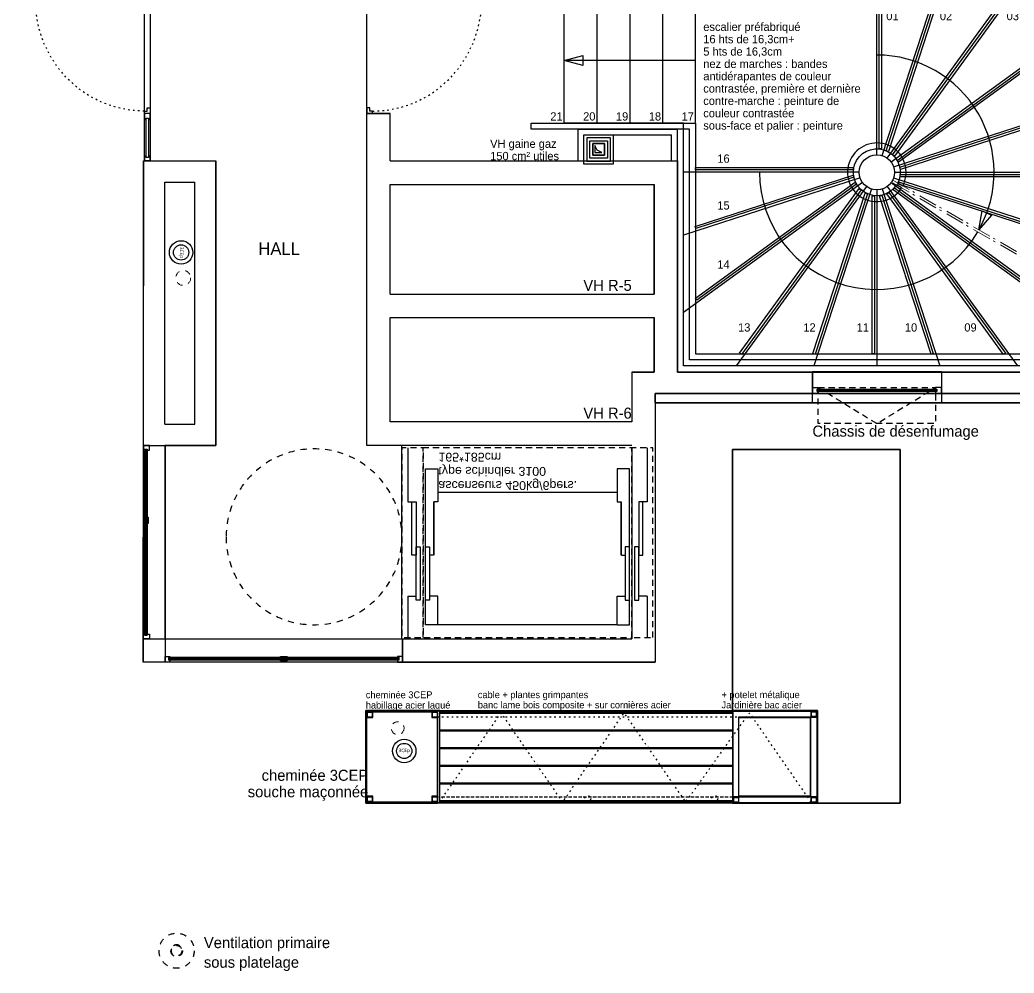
# Model space of a CAD drawing. Header units: centimetres. Extents: x 2501 to 22157, y -5565 to 9509.
# Drawn here: x 8894 to 9742, y 3266 to 4079 of the extents above; entities that cross this region are included whole.
import ezdxf

# ---------------------------------------------------------------- set-up
doc = ezdxf.new("R2010")
doc.units = ezdxf.units.CM
for name, pattern in [('Style de ligne -15', [0.41656, 0.20828, -0.20828]), ('Style de ligne -18', [2.0832800000000002, 1.25, -0.41656, 0.1388600000000001, -0.2778600000000001]), ('Style de ligne -27', [0.16404198823221328, 0.05468066274407109, -0.1093613254881422]), ('Style de ligne -30', [0.3472222222222222, 0.20828, -0.1389422222222222]), ('Style de ligne -32', [1.0416400000000001, 0.625, -0.20828, 0.06943000000000005, -0.13893])]:
    doc.linetypes.add(name, pattern=pattern)
for name, color, linetype in [('B Général', 252, 'Continuous'), ('C ANNOTATIONS-prestations', 252, 'Continuous'), ('C ANNOTATIONS-texte', 252, 'Continuous'), ('prlm-CHAUFF', 30, 'Continuous')]:
    doc.layers.add(name, color=color, linetype=linetype)
doc.layers.add('w_.prlm-EAU-CHU', color=252, linetype='Continuous', lineweight=18)
doc.styles.add('Arial', font='arial.ttf')
doc.styles.add('Eurostile', font='')
doc.styles.add('prlm-chauff', font='trebucbi.ttf', dxfattribs={"height": 18})
doc.styles.get('Eurostile').set_extended_font_data('Eurostile')

# ---------------------------------------------------------------- blocks, each defined once
blk = doc.blocks.new('xi.3cep130-200')
at = {"layer": 'prlm-CHAUFF', "color": 0}
for radius in [10, 6.5]:
    blk.add_circle((0, 0), radius, dxfattribs=at)
at = {"layer": 'prlm-CHAUFF', "color": 0, "insert": (-1.454836251468805e-12, 1.454836251468805e-12), "char_height": 3, "width": 9.781515151515151, "attachment_point": 5, "style": 'prlm-chauff'}
blk.add_mtext('3CEp', dxfattribs=at)
blk = doc.blocks.new('Groupe-1')
at = {"layer": 'w_.prlm-EAU-CHU', "linetype": 'Style de ligne -15', "ltscale": 25.4}
for centre, radius in [((119341.0133028614, -122108.4251999422), 6.359999999999042), ((119523.9018511209, -122492.5165549219), 5.450000000010491)]:
    blk.add_circle(centre, radius, dxfattribs=at)
at = {"layer": 'B Général', "rotation": 270}
blk.add_blockref('xi.3cep130-200', (119339.2261937142, -122086.7141044684), dxfattribs=at)
at = {"layer": 'B Général'}
blk.add_blockref('xi.3cep130-200', (119529.5260589453, -122511.9752818516), dxfattribs=at)
blk = doc.blocks.new('Groupe-40-1')
at = {"layer": 'B Général', "linetype": 'Continuous', "flags": 128}
for points in [[(119496.7312612419, -122477.501119397), (119496.7312612419, -122556.601119397), (119558.0038386855, -122556.601119397), (119558.0038386855, -122555.601119397), (119497.7312612419, -122555.601119397), (119497.7312612419, -122478.501119397), (119558.0038386855, -122478.501119397), (119558.0038386855, -122477.501119397)], [(119558.0038386855, -122477.501119397), (119559.5038386855, -122477.501119397), (119559.5038386855, -122556.601119397), (119558.0038386855, -122556.601119397)], [(119559.5038386855, -122477.501119397), (119809.5038386855, -122477.501119397), (119809.5038386855, -122479.001119397), (119559.5038386855, -122479.001119397)], [(119809.5038386855, -122477.501119397), (119809.5038386855, -122556.601119397), (119881.8518821523, -122556.601119397), (119881.8518821523, -122477.501119397)], [(119497.7312612419, -122478.501119397), (119497.7312612419, -122483.501119397), (119502.7312612419, -122483.501119397), (119502.7312612419, -122478.501119397)], [(119502.2312612419, -122483.001119397), (119498.2312612419, -122483.001119397), (119498.2312612419, -122479.001119397), (119502.2312612419, -122479.001119397)], [(119553.0038386855, -122478.501119397), (119553.0038386855, -122483.501119397), (119558.0038386855, -122483.501119397), (119558.0038386855, -122478.501119397)], [(119557.5038386855, -122483.001119397), (119553.5038386855, -122483.001119397), (119553.5038386855, -122479.001119397), (119557.5038386855, -122479.001119397)], [(119559.5038386855, -122479.601119397), (119809.5038386855, -122479.601119397), (119809.5038386855, -122494.101119397), (119559.5038386855, -122494.101119397)], [(119881.3518821523, -122556.101119397), (119810.0038386855, -122556.101119397), (119810.0038386855, -122478.001119397), (119881.3518821523, -122478.001119397)], [(119814.5038386855, -122483.001119397), (119814.5038386855, -122551.101119397), (119876.3518821523, -122551.101119397), (119876.3518821523, -122483.001119397)], [(119815.0038386855, -122550.601119397), (119815.0038386855, -122483.501119397), (119875.8518821523, -122483.501119397), (119875.8518821523, -122550.601119397)], [(119875.8518821523, -122550.601119397), (119815.0038386855, -122550.601119397), (119815.0038386855, -122483.501119397), (119875.8518821523, -122483.501119397)], [(119876.3518821523, -122478.001119397), (119876.3518821523, -122483.001119397), (119881.3518821523, -122483.001119397), (119881.3518821523, -122478.001119397)], [(119880.8518821523, -122482.501119397), (119876.8518821523, -122482.501119397), (119876.8518821523, -122478.501119397), (119880.8518821523, -122478.501119397)], [(119559.5038386855, -122494.701119397), (119809.5038386855, -122494.701119397), (119809.5038386855, -122509.201119397), (119559.5038386855, -122509.201119397)], [(119559.5038386855, -122509.801119397), (119809.5038386855, -122509.801119397), (119809.5038386855, -122524.301119397), (119559.5038386855, -122524.301119397)], [(119559.5038386855, -122524.901119397), (119809.5038386855, -122524.901119397), (119809.5038386855, -122539.401119397), (119559.5038386855, -122539.401119397)], [(119559.5038386855, -122540.001119397), (119809.5038386855, -122540.001119397), (119809.5038386855, -122554.501119397), (119559.5038386855, -122554.501119397)], [(119497.7312612419, -122550.601119397), (119497.7312612419, -122555.601119397), (119502.7312612419, -122555.601119397), (119502.7312612419, -122550.601119397)], [(119502.2312612419, -122555.101119397), (119498.2312612419, -122555.101119397), (119498.2312612419, -122551.101119397), (119502.2312612419, -122551.101119397)], [(119553.0038386855, -122550.601119397), (119553.0038386855, -122555.601119397), (119558.0038386855, -122555.601119397), (119558.0038386855, -122550.601119397)], [(119557.5038386855, -122555.101119397), (119553.5038386855, -122555.101119397), (119553.5038386855, -122551.101119397), (119557.5038386855, -122551.101119397)], [(119810.0038386855, -122551.101119397), (119810.0038386855, -122556.101119397), (119815.0038386855, -122556.101119397), (119815.0038386855, -122551.101119397)], [(119814.5038386855, -122555.601119397), (119810.5038386855, -122555.601119397), (119810.5038386855, -122551.601119397), (119814.5038386855, -122551.601119397)], [(119876.3518821523, -122551.101119397), (119876.3518821523, -122556.101119397), (119881.3518821523, -122556.101119397), (119881.3518821523, -122551.101119397)], [(119880.8518821523, -122555.601119397), (119876.8518821523, -122555.601119397), (119876.8518821523, -122551.601119397), (119880.8518821523, -122551.601119397)], [(119559.5038386855, -122555.101119397), (119809.5038386855, -122555.101119397), (119809.5038386855, -122556.601119397), (119559.5038386855, -122556.601119397)]]:
    blk.add_lwpolyline(points, close=True, dxfattribs=at)
at = {"layer": 'B Général', "linetype": 'Style de ligne -27', "ltscale": 25.4, "flags": 128}
for points in [[(119558.0038386855, -122483.001119397), (119558.0038386855, -122478.001119397), (119876.3518821523, -122478.001119397), (119876.3518821523, -122483.001119397)], [(119558.0038386855, -122556.101119397), (119558.0038386855, -122551.101119397), (119876.3518821523, -122551.101119397), (119876.3518821523, -122556.101119397)], [(119559.5038386855, -122556.101119397), (119559.5038386855, -122551.101119397), (119881.8518821523, -122551.101119397), (119881.8518821523, -122556.101119397)]]:
    blk.add_lwpolyline(points, close=True, dxfattribs=at)
blk.add_lwpolyline([(119559.5038386855, -122555.701119397), (119612.0038386855, -122479.601119397), (119664.5038386855, -122555.701119397), (119717.0038386855, -122479.601119397), (119769.5038386855, -122555.701119397), (119823.8518821523, -122479.601119397), (119876.3518821523, -122555.701119397)], dxfattribs=at)
at = {"layer": 'B Général', "linetype": 'Style de ligne -27', "ltscale": 25.4}
for centre in [(119686.0384394079, -122552.601119397), (119794.3451060746, -122552.601119397)]:
    blk.add_circle(centre, 2.500000000005726, dxfattribs=at)
at = {"layer": 'C ANNOTATIONS-prestations', "char_height": 5.87962962962963, "attachment_point": 1, "line_spacing_factor": 0.8945783132530121, "style": 'Eurostile'}
for s, insert, width in [('cheminée 3CEP \\Phabillage acier laqué', (119496.7312612419, -122461.1263508785), 105.1961319181137), ('cable + plantes grimpantes', (119592.2646674338, -122461.038156434), 202), ('+ potelet métalique', (119800.1018821523, -122461.038156434), 81.75), ('banc lame bois composite + sur cornières acier', (119592.2646674338, -122469.769406434), 202), ('Jardinière bac acier ', (119800.1018821523, -122469.769406434), 81.75)]:
    blk.add_mtext(s, dxfattribs=dict(at, insert=insert, width=width))
blk = doc.blocks.new('Groupe-46-1')
at = {"layer": 'B Général', "linetype": 'Continuous', "flags": 128}
for points in [[(119497.5789907907, -122251.325222052), (119497.5789907907, -121822.3243402667), (120205.6792222171, -121822.3243402667), (120205.6792222171, -122214.9449611771), (119743.5416976345, -122214.9449611771), (119743.5417103793, -122436.3251955298), (119348.7449191874, -122436.3252200558), (119306.9304130478, -122436.3252200558), (119307.4231268823, -122008.7141044684), (119368.8910078321, -122008.7141044684), (119368.8910078321, -122251.3252271431), (119325.2789909378, -122251.3252271431), (119325.2789909378, -122416.3252329314), (119527.5794124474, -122416.3252196622), (119527.5794070306, -122251.3252211054)], [(119809.5038386855, -122477.501119397), (119809.5038386855, -122254.8015590834), (119952.5793343635, -122254.8015590834), (119952.5793343635, -122556.601119397), (119496.7312612419, -122556.601119397), (119496.7312612419, -122477.501119397)], [(119952.5793343635, -122556.601119397), (119952.5793343635, -122254.8015590834), (119809.5038386855, -122254.8015590834), (119809.5038386855, -122477.501119397), (119881.8518821523, -122477.501119397), (119881.8518821523, -122556.601119397)]]:
    blk.add_lwpolyline(points, close=True, dxfattribs=at)
at = {"layer": 'B Général'}
blk.add_blockref('Groupe-40-1', (0, 0), dxfattribs=at)
blk = doc.blocks.new('xi.vpmod-2')
at = {"layer": 'B Général', "linetype": 'Style de ligne -15', "ltscale": 25.4, "flags": 128}
for points in [[(-5, 0, 0.4142135623730949), (0, -4.999999999999998, 0.4142135623730949), (5, 0, 0.4142135623730949), (0, 4.999999999999998, 0.4142135623730949)], [(4.5, 0, -0.414213562373095), (0, -4.499999999999998, -0.414213562373095), (-4.5, 0, -0.414213562373095), (0, 4.499999999999998, -0.414213562373095)]]:
    blk.add_lwpolyline(points, format="xyb", close=True, dxfattribs=at)
at = {"layer": 'B Général', "linetype": 'Style de ligne -15', "ltscale": 25.4}
for radius in [15, 5, 4.5]:
    blk.add_circle((0, 0), radius, dxfattribs=at)
blk = doc.blocks.new('Groupe-54-1')
at = {"layer": 'C ANNOTATIONS-prestations'}
blk.add_blockref('xi.vpmod-2', (119335.3724711405, -122682.3788494002), dxfattribs=at)
at = {"layer": 'C ANNOTATIONS-prestations', "insert": (119358.6513776445, -122670.7485397631), "char_height": 9.407407407407408, "width": 163.6632577772347, "attachment_point": 1, "line_spacing_factor": 1.06726117066692, "style": 'Eurostile'}
blk.add_mtext('Ventilation primaire\\Psous platelage', dxfattribs=at)
blk = doc.blocks.new('Groupe-109-1')
at = {"layer": 'B Général', "linetype": 'Continuous'}
for p, q in [((119690.3040977019, -121993.8380300912), (119700.3040977019, -121993.8380300912)), ((119690.3040977019, -122003.8380300912), (119690.3040977019, -121993.8380300912)), ((119700.3040977019, -121993.8380300912), (119700.3040977019, -122003.8380300912)), ((119692.110757938, -121995.5380102805), (119692.110757938, -122001.5380102805)), ((119694.0777284997, -121999.4357407483), (119692.110757938, -121995.5380102805)), ((119692.110757938, -122001.5380102805), (119698.010757938, -122001.5380102805)), ((119698.010757938, -122001.5380102805), (119694.0777284997, -121999.4357407483)), ((119700.3040977019, -122003.8380300912), (119690.3040977019, -122003.8380300912))]:
    blk.add_line(p, q, dxfattribs=at)
at = {"layer": 'B Général', "flags": 128}
for points in [[(119682.7350751828, -121986.4320578458), (119707.7350751828, -121986.4320578458), (119707.7350751828, -122011.4320578458), (119682.7350751828, -122011.4320578458)], [(119685.3040959296, -122008.8380283189), (119705.3040959296, -122008.838030682), (119705.3040982927, -121988.838030682), (119685.3040982927, -121988.8380283189)], [(119687.7350751828, -121991.4320578458), (119702.7350751828, -121991.4320578458), (119702.7350751828, -122006.4320578458), (119687.7350751828, -122006.4320578458)], [(119690.3040965204, -122003.8380289097), (119700.3040965204, -122003.8380300912), (119700.3040977019, -121993.8380300912), (119690.3040977019, -121993.8380289097)]]:
    blk.add_lwpolyline(points, close=True, dxfattribs=at)
blk = doc.blocks.new('Groupe-110-1')
at = {"layer": 'B Général', "linetype": 'Continuous', "flags": 128}
for points in [[(119527.9279944916, -122416.3252248982), (119527.9279944916, -122436.3252241449), (119307.2789895673, -122436.3252241449), (119307.2789895673, -122251.3252312323), (119325.6275674573, -122251.3252312323), (119325.6275674573, -122416.3252248982)], [(119307.8981090359, -122413.201695456), (119307.8981090359, -122254.4487606745), (119309.1481090359, -122254.4487606745), (119309.1481090359, -122413.201695456)], [(119309.1495791688, -122413.201695456), (119309.1495791688, -122254.4487606745), (119310.3995791688, -122254.4487606745), (119310.3995791688, -122413.201695456)], [(119307.2789895673, -122416.3252248982), (119325.6275674573, -122416.3252248982), (119325.6275674573, -122436.3252241449), (119307.2789895673, -122436.3252241449)], [(119328.7510968995, -122431.9560320917), (119524.8044650494, -122431.9560320917), (119524.8044650494, -122433.2060320917), (119328.7510968995, -122433.2060320917)], [(119328.7510968995, -122433.2075022246), (119524.8044650494, -122433.2075022246), (119524.8044650494, -122434.4575022246), (119328.7510968995, -122434.4575022246)]]:
    blk.add_lwpolyline(points, close=True, dxfattribs=at)
at = {"layer": 'C ANNOTATIONS-prestations', "flags": 128}
for points in [[(119307.2789895673, -122255.410299136), (119307.8995791687, -122255.410299136), (119307.8995791687, -122254.4487606745), (119310.4025194345, -122254.4487606745), (119310.4025194345, -122255.410299136), (119312.2673010891, -122255.410299136), (119312.2673010891, -122251.3252312323), (119307.2789895673, -122251.3252312323)], [(119310.3995791688, -122312.4175083373), (119311.0275194345, -122312.4175083373), (119311.0275194345, -122317.8436621835), (119310.3995791688, -122317.8436621835), (119310.3995791688, -122315.9205852604), (119307.896638903, -122315.9205852604), (119307.896638903, -122317.8436621835), (119307.2760493016, -122317.8436621835), (119307.2760493016, -122312.4175083373), (119307.896638903, -122312.4175083373), (119307.896638903, -122314.3405852604), (119310.3995791688, -122314.3405852604)], [(119307.2789895673, -122412.2401569944), (119307.8995791687, -122412.2401569944), (119307.8995791687, -122413.201695456), (119310.4025194345, -122413.201695456), (119310.4025194345, -122412.2401569944), (119312.2673010891, -122412.2401569944), (119312.2673010891, -122416.3252248982), (119307.2789895673, -122416.3252248982)], [(119329.7126353611, -122431.3369126232), (119329.7126353611, -122431.9575022245), (119328.7510968995, -122431.9575022245), (119328.7510968995, -122434.4604424903), (119329.7126353611, -122434.4604424903), (119329.7126353611, -122436.3252241449), (119325.6275674573, -122436.3252241449), (119325.6275674573, -122431.3369126232)], [(119429.5352840182, -122434.4575022246), (119429.5352840182, -122435.0854424903), (119424.109130172, -122435.0854424903), (119424.109130172, -122434.4575022246), (119426.0322070951, -122434.4575022246), (119426.0322070951, -122431.9545619588), (119424.109130172, -122431.9545619588), (119424.109130172, -122431.3339723574), (119429.5352840182, -122431.3339723574), (119429.5352840182, -122431.9545619588), (119427.6122070951, -122431.9545619588), (119427.6122070951, -122434.4575022246)], [(119523.8429265879, -122431.3369126232), (119523.8429265879, -122431.9575022245), (119524.8044650494, -122431.9575022245), (119524.8044650495, -122434.4604424903), (119523.8429265879, -122434.4604424903), (119523.8429265879, -122436.3252241449), (119527.9279944916, -122436.3252241449), (119527.9279944916, -122431.3369126232)]]:
    blk.add_lwpolyline(points, close=True, dxfattribs=at)
blk = doc.blocks.new('Groupe-111-1')
at = {"layer": 'C ANNOTATIONS-texte', "char_height": 9.407407407407408, "width": 119.4469409229598, "attachment_point": 3, "line_spacing_factor": 0.8945783132530118, "style": 'Eurostile'}
for s, insert in [('VH R-5', (119723.5417196473, -122110.0955534202)), ('VH R-6', (119723.5417159592, -122219.0955750617))]:
    blk.add_mtext(s, dxfattribs=dict(at, insert=insert))
blk = doc.blocks.new('Groupe-112-1')
at = {"layer": 'B Général', "linetype": 'Continuous'}
for p, q in [((119693.8272668713, -121855.9320578458), (119693.8272668713, -121975.9320578458)), ((119721.8272668713, -121855.9320578458), (119721.8272668713, -121975.9320578458)), ((119749.8272668713, -121855.9320578458), (119749.8272668713, -121975.9320578458)), ((119777.8272668713, -121975.9320578458), (119777.8272668713, -121855.9320578458)), ((119777.8272668713, -121922.9978939857), (119665.8272668713, -121922.9978939857))]:
    blk.add_line(p, q, dxfattribs=at)
at = {"layer": 'B Général'}
for p, q in [((119932.579332987, -122003.3243402667), (119932.579332987, -121850.8243402667)), ((119937.2145879026, -122004.0584925223), (119986.1105242632, -121853.572274151)), ((119941.3961117713, -122006.1890853511), (120052.2787155969, -121853.572274151)), ((119944.7145879026, -122009.5075614823), (120097.579332987, -121898.444823145)), ((119946.8451807315, -122013.6890853514), (120097.579332987, -121964.7125903861)), ((119917.579332987, -122018.3243402667), (119767.8272668713, -122018.3243402667)), ((119947.579332987, -122018.3243402667), (120097.579332987, -122018.3243402667)), ((119918.3134852425, -122022.9595951821), (119767.8272668713, -122071.8555315449)), ((119920.4440780713, -122027.1411190511), (119767.8272668713, -122138.0237228774)), ((119944.7145879026, -122027.1411190511), (120097.579332987, -122138.2038573885)), ((119946.8451807315, -122022.9595951821), (120097.579332987, -122071.9360901473)), ((119923.7625542026, -122030.4595951824), (119812.699815866, -122183.3243402667)), ((119927.9440780713, -122032.5901880111), (119878.9675831083, -122183.3243402667)), ((119932.579332987, -122033.3243402667), (119932.579332987, -122183.3243402667)), ((119937.2145879026, -122032.5901880111), (119986.1910828656, -122183.3243402667)), ((119941.3961117713, -122030.4595951824), (120052.458850108, -122183.3243402667))]:
    blk.add_line(p, q, dxfattribs=at)
at = {"layer": 'B Général', "linetype": 'Style de ligne -32', "lineweight": 18, "ltscale": 25.4}
for p, q in [((120097.579332987, -122114.7418352208), (119945.069714044, -122026.6903656701)), ((120097.579332987, -122112.4324341441), (119946.069714044, -122024.9583148625))]:
    blk.add_line(p, q, dxfattribs=at)
at = {"layer": 'B Général', "linetype": 'Continuous', "flags": 128}
blk.add_lwpolyline([(120087.0834652184, -122106.3726420625), (120087.0834652184, -121856.4320578458), (119637.8272668713, -121856.4320578458), (119637.8272668713, -121851.4320578458), (120092.0834652184, -121851.4320578458), (120092.0834652184, -122109.2593934085)], dxfattribs=at)
at = {"layer": 'B Général', "flags": 128}
for points in [[(119932.579332987, -121856.4320578458), (119932.579332987, -121853.572274151), (120097.579332987, -121853.572274151), (120097.579332987, -122183.3243402667), (119767.8272668713, -122183.3243402667), (119767.8272668713, -121976.4320578458), (119665.8272668713, -121976.4320578458), (119665.8272668713, -121856.4320578458)], [(119934.579332987, -121863.572274151), (119936.579332987, -121863.572274151), (119936.579332987, -121998.3243402667), (119934.579332987, -121998.3243402667)], [(119942.5638989397, -122000.5392779183), (119940.6617859071, -121999.9212439296), (119985.0646574573, -121863.2632571566), (119986.9667704899, -121863.8812911454)], [(119947.5711060103, -122004.4951413884), (119945.9530720216, -122003.3195708838), (120047.912477255, -121862.9844888987), (120049.5305112438, -121864.1600594033)], [(119951.1108138836, -122009.8047031983), (119949.935243379, -122008.1866692095), (120086.4956799661, -121908.9697043851), (120087.6712504707, -121910.5877383738)], [(119952.8365312903, -122015.9482264441), (119952.2184973016, -122014.0461134115), (120086.774448224, -121970.3262347092), (120087.3924822128, -121972.2283477417)], [(119777.8272668713, -122016.3243402673), (119777.8272668713, -122014.3243402667), (119912.579332987, -122014.3243402662), (119912.579332987, -122016.3243402667)], [(119912.3221346836, -122020.7004540893), (119912.9401686724, -122022.6025671219), (119778.1362838656, -122066.4030044266), (119777.5182498769, -122064.5008913941)], [(119914.0478520903, -122026.8439773351), (119915.2234225949, -122028.4620113239), (119779.0028373759, -122127.4320596763), (119777.8272668713, -122125.8140256876)], [(119952.579332987, -122022.3243402667), (119952.579332987, -122020.3243402667), (120087.0834652184, -122020.3243402667), (120087.0834652184, -122022.3243402667)], [(119917.5875599635, -122032.1535391449), (119919.2055939522, -122033.3291096495), (119817.0660542059, -122173.912125519), (119815.4480202172, -122172.7365550144)], [(119922.5947670339, -122036.1094026149), (119924.4968800665, -122036.7274366037), (119880.0134499111, -122173.6333572611), (119878.1113368785, -122173.0153232723)], [(119941.0989700553, -122036.8558211634), (119942.7170040441, -122035.6802506588), (120042.2942378898, -122172.7365550144), (120040.6762039011, -122173.912125519)], [(119946.4085318652, -122033.3161132901), (119947.5841023698, -122031.6980793014), (120091.2579094284, -122136.0832102909), (120090.0823389237, -122137.7012442796)], [(119928.5793329864, -122038.3243402667), (119930.5793329869, -122038.3243402667), (119930.5793329869, -122173.3243402667), (119928.5793329864, -122173.3243402667)], [(119934.9554468095, -122038.5815385701), (119936.8575598421, -122037.9635045813), (119980.7385557486, -122173.0153232723), (119978.836442716, -122173.6333572611)]]:
    blk.add_lwpolyline(points, close=True, dxfattribs=at)
at = {"layer": 'B Général', "linetype": 'Continuous', "flags": 128}
for points in [[(119681.7022668713, -121927.2515874156), (119665.8272668713, -121922.9978939857), (119681.7022668713, -121918.7442005559)], [(119772.8272668713, -121981.4320578458), (119637.8272668713, -121981.4320578458), (119637.8272668713, -121976.4320578458), (119777.8272668713, -121976.4320578458), (119777.8272668713, -122173.3243402667), (120087.579332987, -122173.3243402667), (120087.579332987, -122108.968332529), (120092.579332987, -122111.8550838749), (120092.579332987, -122178.3243402667), (119772.8272668713, -122178.3243402667)], [(120030.2417635146, -122054.8658672041), (120019.6775431304, -122067.4558148), (120022.5314525563, -122051.2704901575)]]:
    blk.add_lwpolyline(points, close=True, dxfattribs=at)
blk.add_lwpolyline([(119954.71264064, -122029.9483108593, 49.9799919937862), (119953.71264064, -122031.6803616669), (119949.3781768792, -122029.1778578478, -39.97498435534342), (119950.3781768792, -122027.4458070402)], format="xyb", close=True, dxfattribs=at)
at = {"layer": 'B Général', "flags": 128}
for points in [[(119950.6027121344, -122027.5754425302), (119950.3643953352, -122028.3089062197), (119953.815070693, -122029.4300986088)], [(119950.6027121344, -122027.5754425302), (119950.982429324, -122026.4067931871), (120087.3924822128, -122070.7291061372), (120086.774448224, -122072.6312191697), (119953.815070693, -122029.4300986088)]]:
    blk.add_lwpolyline(points, dxfattribs=at)
at = {"layer": 'B Général'}
blk.add_circle((119932.579332987, -122018.3243402667), 15, dxfattribs=at)
at = {"layer": 'B Général', "linetype": 'Continuous'}
for radius, start, end in [(99.99999999998387, 330.5729673451356, 90), (100, 180, 329.4239456414269)]:
    blk.add_arc((119932.579332987, -122018.3243402667), radius, start, end, dxfattribs=at)
at = {"layer": 'B Général', "char_height": 7.055555555555555, "attachment_point": 2, "rotation": 1.912956679785022e-09, "line_spacing_factor": 0.8945783132530122, "style": 'Eurostile'}
for s, insert in [('01', (119945.8793329868, -121881.5522761155)), ('02', (119991.5739393566, -121881.5522761155)), ('03', (120048.5395588177, -121881.5522761155)), ('04', (120064.3444573397, -121934.6973493805)), ('21', (119659.3315393319, -121967.1540022904)), ('20', (119687.3315393319, -121967.1540022904)), ('19', (119715.3315393319, -121967.1540022904)), ('18', (119743.3315393319, -121967.1540022904)), ('17', (119771.3341231535, -121967.1540022904)), ('05', (120064.3444573397, -121984.1451123609)), ('16', (119801.7946199033, -122003.1402696398)), ('06', (120064.3444573397, -122025.8809117124)), ('15', (119801.7946199033, -122043.0835601801)), ('07', (120064.3444573397, -122070.9167510126)), ('14', (119801.7946199033, -122093.3967434568)), ('08', (120064.3444573397, -122127.3869474262)), ('13', (119819.4618445653, -122147.1665576457)), ('12', (119875.152009261, -122147.1665576457)), ('11', (119920.6643162708, -122147.1665576457)), ('10', (119961.7598171152, -122147.1665576457)), ('09', (120012.4570704933, -122147.1665576457))]:
    blk.add_mtext(s, dxfattribs=dict(at, insert=insert))
at = {"layer": 'C ANNOTATIONS-prestations', "insert": (119784.5604374506, -121890.7218722791), "char_height": 7.055555555555555, "width": 140.2655246915074, "attachment_point": 1, "line_spacing_factor": 0.8945783132530122, "style": 'Eurostile'}
blk.add_mtext('escalier préfabriqué\\P16 hts de 16,3cm+\\P5 hts de 16,3cm\\Pnez de marches : bandes \\Pantidérapantes de couleur \\Pcontrastée, première et dernière contre-marche : peinture de couleur contrastée \\Psous-face et palier : peinture', dxfattribs=at)
blk = doc.blocks.new('Ascenseur 162.185')
at = {"layer": 'B Général'}
for p, q in [((35.50000000000007, -5), (-2.891016457669035e-09, -5)), ((35.50000000000007, -5), (35.50000000000007, -12.05555555555548)), ((116, -5), (116, -8.527777777778102)), ((161.9832288608362, -5), (116, -5)), ((32.00000000000011, -15.58333333333358), (32.00000000000011, -12.05555555555548)), ((32.00000000000011, -12.05555555555548), (77.49999999999996, -12.05555555555548)), ((77.49999999999996, -15.58333333333358), (32.00000000000011, -15.58333333333358)), ((70.5, -12.05555555555548), (70.5, -8.527777777778102)), ((70.5, -8.527777777778102), (116, -8.527777777778102)), ((116, -12.05555555555548), (70.5, -12.05555555555548)), ((77.49999999999996, -12.05555555555548), (77.49999999999996, -15.58333333333358)), ((116, -8.527777777778102), (116, -12.05555555555548)), ((11, -20.00008860849503), (144.0000000000001, -20.00008860849503)), ((11, -30.5834219418286), (11, -20.00008860849503)), ((32.00000000000011, -23.52786638627312), (32.00000000000011, -20.00008860849503)), ((32.00000000000011, -20.00008860849503), (77.49999999999996, -20.00008860849503)), ((77.49999999999996, -23.52786638627312), (32.00000000000011, -23.52786638627312)), ((35.50000000000007, -30.5834219418286), (35.50000000000007, -23.52786638627312)), ((70.5, -26.81226355444542), (70.5, -23.52786638627312)), ((77.49999999999996, -20.00008860849503), (77.49999999999996, -23.52786638627312)), ((144.0000000000001, -20.00008860849503), (144.0000000000001, -30.5834219418286)), ((11, -30.5834219418286), (35.50000000000007, -30.5834219418286)), ((70.5, -27.0556441640505), (116, -27.0556441640505)), ((116, -30.5834219418286), (116, -27.0556441640505)), ((144.0000000000001, -30.5834219418286), (116, -30.5834219418286)), ((11, -183.4167552751614), (35.50000000000007, -183.4167552751614)), ((11, -183.4167552751614), (11, -194.000088608495)), ((35.50000000000007, -183.4167552751614), (35.50000000000007, -190.4723108307169)), ((144.0000000000001, -183.4167552751614), (116, -183.4167552751614)), ((116, -183.4167552751614), (116, -186.9445330529396)), ((144.0000000000001, -194.000088608495), (144.0000000000001, -183.4167552751614)), ((11, -194.000088608495), (144.0000000000001, -194.000088608495)), ((77.49999999999996, -190.4723108307169), (32.00000000000011, -190.4723108307169)), ((32.00000000000011, -190.4723108307169), (32.00000000000011, -194.000088608495)), ((32.00000000000011, -194.000088608495), (77.49999999999996, -194.000088608495)), ((70.5, -186.9445330529396), (116, -186.9445330529396)), ((70.5, -187.1879136625446), (70.5, -190.4723108307169)), ((77.49999999999996, -194.000088608495), (77.49999999999996, -190.4723108307169)), ((77.49999999999996, -198.4167552751614), (32.00000000000011, -198.4167552751614)), ((32.00000000000011, -198.4167552751614), (32.00000000000011, -201.9445330529396)), ((32.00000000000011, -201.9445330529396), (77.49999999999996, -201.9445330529396)), ((35.50000000000007, -209.000088608495), (35.50000000000007, -201.9445330529396)), ((116, -201.9445330529396), (70.5, -201.9445330529396)), ((70.5, -201.9445330529396), (70.5, -205.4723108307169)), ((77.49999999999996, -201.9445330529396), (77.49999999999996, -198.4167552751614)), ((116, -205.4723108307169), (116, -201.9445330529396)), ((35.50000000000007, -209.000088608495), (0, -209.000088608495)), ((70.5, -205.4723108307169), (116, -205.4723108307169)), ((116, -209.000088608495), (116, -205.4723108307169)), ((162, -209.000088608495), (116, -209.000088608495))]:
    blk.add_line(p, q, dxfattribs=at)
at = {"layer": 'B Général', "linetype": 'Continuous'}
for p, q in [((11, -30.5834219418286), (11, -183.4167552751614)), ((124, -183.4166666666664), (124, -30.58333333333358))]:
    blk.add_line(p, q, dxfattribs=at)
at = {"layer": 'B Général', "linetype": 'Style de ligne -30', "ltscale": 25.4, "flags": 128}
for points in [[(0, 0), (162, 0), (162, -18), (0, -18)], [(-2.273736754432321e-14, -18), (162, -18), (162, -196), (-2.273736754432321e-14, -196)], [(0, -196), (162, -196), (162, -214), (0, -214)]]:
    blk.add_lwpolyline(points, close=True, dxfattribs=at)
at = {"layer": 'B Général', "flags": 128}
for points in [[(77.49999999999996, -15.58333333333358), (32.00000000000011, -15.58333333333358), (32.00000000000011, -12.05555555555548), (77.49999999999996, -12.05555555555548), (77.49999999999996, -15.58333333333358)], [(116, -12.05555555555548), (70.5, -12.05555555555548), (70.5, -8.527777777778102), (116, -8.527777777778102), (116, -12.05555555555548)], [(77.49999999999996, -23.52786638627312), (32.00000000000011, -23.52786638627312), (32.00000000000011, -20.00008860849503), (77.49999999999996, -20.00008860849503), (77.49999999999996, -23.52786638627312)], [(116, -27.0556441640505), (70.5, -27.0556441640505), (70.5, -27.0556441640505), (116, -27.0556441640505), (116, -27.0556441640505)], [(77.49999999999996, -190.4723108307169), (32.00000000000011, -190.4723108307169), (32.00000000000011, -194.000088608495), (77.49999999999996, -194.000088608495), (77.49999999999996, -190.4723108307169)], [(116, -186.9445330529396), (70.5, -186.9445330529396), (70.5, -186.9445330529396), (116, -186.9445330529396), (116, -186.9445330529396)], [(77.49999999999996, -198.4167552751614), (32.00000000000011, -198.4167552751614), (32.00000000000011, -201.9445330529396), (77.49999999999996, -201.9445330529396), (77.49999999999996, -198.4167552751614)], [(116, -201.9445330529396), (70.5, -201.9445330529396), (70.5, -205.4723108307169), (116, -205.4723108307169), (116, -201.9445330529396)]]:
    blk.add_lwpolyline(points, dxfattribs=at)
at = {"layer": 'B Général', "linetype": 'Style de ligne -15', "ltscale": 25.4}
blk.add_circle((86, -289.0000000000011), 75.00000000000107, dxfattribs=at)
at = {"layer": 'C ANNOTATIONS-prestations', "insert": (125.9457899305555, -182.9351418807836), "char_height": 7.579210069444443, "attachment_point": 1, "rotation": 90.0000037643243, "line_spacing_factor": 0.9589485213581599, "style": 'Arial'}
blk.add_mtext('ascenseurs 450kg/6pers.\\Ptype schindler 3100\\P165*185cm', dxfattribs=at)
blk = doc.blocks.new('Groupe-114-1')
at = {"layer": 'B Général', "linetype": 'Continuous', "flags": 128}
for points in [[(119307.8980845572, -121865.2297705305), (119307.8980844826, -121867.2297705305), (119310.3980844826, -121867.2297706237), (119310.3980843707, -121870.2297706237), (119312.8980843707, -121870.229770717), (119312.8980845572, -121865.229770717)], [(119307.8980807152, -121968.2297705305), (119307.8980807898, -121966.2297705305), (119310.3980807898, -121966.2297706237), (119310.3980809017, -121963.2297706237), (119312.8980809017, -121963.229770717), (119312.8980807152, -121968.229770717), (119312.8980807152, -121968.229770717), (119312.8980807152, -121968.229770717), (119308.6123664295, -121968.2297705571), (119308.6123664295, -121968.2297705571)]]:
    blk.add_lwpolyline(points, close=True, dxfattribs=at)
at = {"layer": 'B Général', "flags": 128}
blk.add_lwpolyline([(119307.8980844826, -121867.2297705305), (119214.8980846498, -121867.2297674345), (119214.8980844826, -121871.2297674345), (119307.8980843154, -121871.2297705305)], close=True, dxfattribs=at)
at = {"layer": 'B Général', "linetype": 'Style de ligne -27', "ltscale": 25.4, "flags": 128}
blk.add_lwpolyline([(119307.8980807898, -121966.2297705305), (119295.7591449609, -121965.4170319209), (119283.827909752, -121962.9927231501), (119272.3085219048, -121958.9983248298), (119261.3980813359, -121953.5021822016), (119251.2832687116, -121946.5983358291), (119242.1371512787, -121938.4049123994), (119234.1162216446, -121929.0621036901), (119227.3577201371, -121918.729767716), (119221.9772865885, -121907.5846936352), (119218.0669817139, -121895.8175767384), (119215.6937119109, -121883.6297556691), (119214.8980844826, -121871.2297674345)], dxfattribs=at)
at = {"layer": 'C ANNOTATIONS-prestations', "insert": (119231.7696317236, -121873.1183996353), "char_height": 6.063368055555555, "attachment_point": 1, "rotation": 359.99999786281813, "line_spacing_factor": 0.9589485213581601, "style": 'Arial'}
blk.add_mtext('PP 103 x 204\\P', dxfattribs=at)
blk = doc.blocks.new('Groupe-115-1')
at = {"layer": 'B Général', "linetype": 'Continuous', "flags": 128}
for points in [[(119502.5789892531, -121865.2297706087), (119502.5789893277, -121867.2297706087), (119500.0789893277, -121867.2297707019), (119500.0789894396, -121870.2297707019), (119497.5789894396, -121870.2297707952), (119497.5789892531, -121865.2297707952)], [(119502.5789930951, -121968.2297706087), (119502.5789930205, -121966.2297706087), (119500.0789930205, -121966.2297707019), (119500.0789929086, -121963.2297707019), (119497.5789929086, -121963.2297707952), (119497.5789930951, -121968.2297707952), (119497.5789930951, -121968.2297707952), (119497.5789930951, -121968.2297707952), (119501.8647073808, -121968.2297706353), (119501.8647073808, -121968.2297706353)]]:
    blk.add_lwpolyline(points, close=True, dxfattribs=at)
at = {"layer": 'B Général', "flags": 128}
blk.add_lwpolyline([(119502.5789893277, -121867.2297706087), (119595.5789891605, -121867.2297675127), (119595.5789893277, -121871.2297675127), (119502.5789894949, -121871.2297706087)], close=True, dxfattribs=at)
at = {"layer": 'B Général', "linetype": 'Style de ligne -27', "ltscale": 25.4, "flags": 128}
blk.add_lwpolyline([(119502.5789930205, -121966.2297706087), (119514.7179288494, -121965.4170319991), (119526.6491640583, -121962.9927232283), (119538.1685519055, -121958.998324908), (119549.0789924744, -121953.5021822798), (119559.1938050987, -121946.5983359073), (119568.3399225317, -121938.4049124777), (119576.3608521657, -121929.0621037683), (119583.1193536732, -121918.7297677942), (119588.4997872219, -121907.5846937134), (119592.4100920964, -121895.8175768166), (119594.7833618994, -121883.6297557473), (119595.5789893277, -121871.2297675127)], dxfattribs=at)
at = {"layer": 'C ANNOTATIONS-prestations', "insert": (119527.8702337098, -121873.1184016098), "char_height": 6.063368055555555, "attachment_point": 1, "rotation": 2.1371818788571226e-06, "line_spacing_factor": 0.9589485213581601, "style": 'Arial'}
blk.add_mtext('PP 103 x 204\\P', dxfattribs=at)
blk = doc.blocks.new('Groupe-121-1')
at = {"layer": 'B Général', "linetype": 'Continuous', "lineweight": 18}
for p, q in [((119497.5789896065, -122251.3252121252), (119497.5789896065, -121968.2297705438)), ((119517.5789896065, -122008.7140945013), (119517.5789896065, -121968.2297705438)), ((119307.2789895673, -122251.325217176), (119307.2789895673, -122008.7140945013)), ((119307.2789895673, -122008.7140945013), (119368.8910064617, -122008.7140945013)), ((119368.8910064617, -122251.325217176), (119368.8910064617, -122008.7140945013)), ((119517.5789896065, -122008.7140945013), (119762.5793353654, -122008.7140945013)), ((119325.2789895673, -122233.325217176), (119325.2789895673, -122026.7140945013)), ((119325.2789895673, -122026.7140945013), (119350.8910064617, -122026.7140945013)), ((119350.8910064617, -122233.325217176), (119350.8910064617, -122026.7140945013)), ((119517.5789896065, -122028.7140945013), (119742.5793346203, -122028.7140945013)), ((119517.5789896065, -122122.3251830498), (119517.5789896065, -122028.7140945013)), ((119517.5789896065, -122122.3251830498), (119742.579331133, -122122.3251830498)), ((119517.5789896065, -122231.3252114673), (119517.5789896065, -122142.3251830498)), ((119517.5789896065, -122142.3251830498), (119742.5793303879, -122142.3251830498)), ((119723.5417175381, -122188.9449611771), (119723.5417159593, -122231.3252046913)), ((119743.5417168675, -122206.9449611771), (119743.5417083224, -122436.3251955298)), ((119723.5417159592, -122231.3252046913), (119517.5789896065, -122231.3252114673)), ((119325.2789895673, -122233.325217176), (119350.8910064617, -122233.325217176)), ((119307.2789895673, -122251.325217176), (119368.8910064617, -122251.325217176)), ((119723.5417152142, -122251.3252046913), (119497.5789896065, -122251.3252121252)), ((119723.5417151397, -122253.3251859381), (119723.5417090675, -122416.3251968416)), ((119527.9279938357, -122416.3252096724), (119723.5417090675, -122416.3251968416)), ((119527.9279951476, -122436.3252096724), (119743.5417083224, -122436.3251955298))]:
    blk.add_line(p, q, dxfattribs=at)
at = {"layer": 'B Général', "linetype": 'Continuous'}
for p, q in [((119517.5789896065, -121968.2297705438), (119497.5789896065, -121968.2297705438)), ((119497.5789896065, -122251.3252121252), (119497.5789896065, -121968.2297705438)), ((119517.5789896065, -122008.7140945013), (119517.5789896065, -121968.2297705438)), ((119677.7350751828, -121981.4320578458), (119762.5793353654, -121981.4320578458)), ((119677.7350751828, -121981.4320578458), (119762.5793353654, -121981.4320578458)), ((119677.7350751828, -122008.7140945013), (119677.7350751828, -121981.4320578458)), ((119677.7350751828, -122008.7140945013), (119677.7350751828, -121981.4320578458)), ((119762.5793353654, -122008.7140945013), (119762.5793353654, -121981.4320578458)), ((119762.5793353654, -122008.7140945013), (119762.5793353654, -121981.4320578458)), ((119682.7350751828, -121986.4320578458), (119757.5793353654, -121986.4320578458)), ((119682.7350751828, -121986.4320578458), (119757.5793353654, -121986.4320578458)), ((119682.7350751828, -122008.7140945013), (119682.7350751828, -121986.4320578458)), ((119682.7350751828, -122008.7140945013), (119682.7350751828, -121986.4320578458)), ((119757.5793353654, -122008.7140945013), (119757.5793353654, -121986.4320578458)), ((119757.5793353654, -122008.7140945013), (119757.5793353654, -121986.4320578458)), ((119307.2789895673, -122251.325217176), (119307.2789895673, -122008.7140945013)), ((119307.2789895673, -122008.7140945013), (119368.8910064617, -122008.7140945013)), ((119368.8910064617, -122251.325217176), (119368.8910064617, -122008.7140945013)), ((119517.5789896065, -122008.7140945013), (119762.5793353654, -122008.7140945013)), ((119762.5793286512, -122188.9449611771), (119762.5793353654, -122008.7140945013)), ((119325.2789895673, -122233.325217176), (119325.2789895673, -122026.7140945013)), ((119325.2789895673, -122026.7140945013), (119350.8910064617, -122026.7140945013)), ((119350.8910064617, -122233.325217176), (119350.8910064617, -122026.7140945013)), ((119517.5789896065, -122028.7140945013), (119742.5793346203, -122028.7140945013)), ((119517.5789896065, -122122.3251830498), (119517.5789896065, -122028.7140945013)), ((119742.579331133, -122122.3251830498), (119742.5793346203, -122028.7140945013)), ((119517.5789896065, -122122.3251830498), (119742.579331133, -122122.3251830498)), ((119517.5789896065, -122231.3252114673), (119517.5789896065, -122142.3251830498)), ((119517.5789896065, -122142.3251830498), (119742.5793303879, -122142.3251830498)), ((119742.5793286512, -122188.9449611771), (119742.579330388, -122142.3251830498)), ((119723.5417175381, -122188.9449611771), (119723.5417159593, -122231.3252046913)), ((119742.5793286512, -122188.9449611771), (119723.5417175381, -122188.9449611771)), ((120102.5792556567, -122188.9449611771), (119762.5793286513, -122188.9449611771)), ((119881.7000357718, -122204.4449593965), (119983.6255943491, -122204.4449593987)), ((119743.5417168675, -122206.9449611771), (119743.5417083224, -122436.3251955298)), ((119743.5417168675, -122206.9449611771), (120118.5792222172, -122206.9449611771)), ((119743.5417168675, -122206.9449611771), (120118.5792222172, -122206.9449611771)), ((119743.5417168675, -122214.9449611771), (119743.5417168675, -122206.9449611771)), ((120118.5792222172, -122206.9449611771), (119743.5417168675, -122206.9449611771)), ((119743.5417168675, -122214.9449611771), (120126.5792222172, -122214.9449611771)), ((119743.5417168675, -122214.9449611771), (120126.5792222172, -122214.9449611771)), ((119723.5417159592, -122231.3252046913), (119517.5789896065, -122231.3252114673)), ((119325.2789895673, -122233.325217176), (119350.8910064617, -122233.325217176)), ((119307.2789895673, -122251.325217176), (119368.8910064617, -122251.325217176)), ((119723.5417152142, -122251.3252046913), (119497.5789896065, -122251.3252121252)), ((119723.5417151397, -122253.3251859382), (119723.5417090675, -122416.3251968416)), ((119527.9279938357, -122416.3252096724), (119723.5417090675, -122416.3251968416)), ((119527.9279951476, -122436.3252096724), (119527.9279938357, -122416.3252096724)), ((119527.9279951476, -122436.3252096724), (119743.5417083224, -122436.3251955298))]:
    blk.add_line(p, q, dxfattribs=at)
at = {"layer": 'B Général', "linetype": 'Continuous', "lineweight": 25}
for p, q in [((119497.5789896065, -121968.2297705438), (119517.5789896065, -121968.2297705438)), ((119742.5793353654, -122008.7140946258), (119762.5793353654, -122008.7140953709)), ((119877.6628150605, -122188.9449611771), (119877.6628150605, -122206.9449611771)), ((119987.6947770004, -122188.9449611771), (119987.6947770004, -122206.9449611771))]:
    blk.add_line(p, q, dxfattribs=at)
at = {"layer": 'B Général', "linetype": 'Continuous', "lineweight": 35}
for p, q in [((119762.5793286512, -122188.9449611771), (119762.5793353654, -122008.7140945013)), ((119742.579331133, -122122.3251830498), (119742.5793346203, -122028.7140945013)), ((119742.5793286512, -122188.9449611771), (119742.579330388, -122142.3251830498)), ((119742.5793286512, -122188.9449611771), (119723.5417175381, -122188.9449611771)), ((120102.5792556567, -122188.9449611771), (119762.5793286513, -122188.9449611771)), ((120118.5792222172, -122206.9449611771), (119743.5417168675, -122206.9449611771))]:
    blk.add_line(p, q, dxfattribs=at)
at = {"layer": 'B Général', "linetype": 'Continuous', "flags": 128}
for points in [[(119307.8980844305, -121825.2297707019), (119312.8981052917, -121825.2297707019), (119312.8981052917, -122008.7140945013), (119307.8980844305, -122008.7140945013)], [(119309.3980879957, -122005.5905650591), (119309.3980879957, -121972.2682322254), (119311.3980844305, -121972.2682322254), (119311.3980844305, -122005.5905650591)], [(119877.6628150605, -122188.2140945013), (119987.6947770004, -122188.2140945013), (119987.6947770004, -122214.9449611771), (119877.6628150605, -122214.9449611771)], [(119881.7000357718, -122203.4449611771), (119983.6255943491, -122203.4449611771), (119983.6255943491, -122205.444957612), (119881.7000357718, -122205.444957612)]]:
    blk.add_lwpolyline(points, close=True, dxfattribs=at)
at = {"layer": 'B Général', "linetype": 'Style de ligne -30', "ltscale": 25.4, "flags": 128}
blk.add_lwpolyline([(119882.6615742334, -122201.9449611771), (119982.6640558875, -122201.9449611771), (119982.6640558875, -122232.7140945013), (119882.6615742334, -122232.7140945013)], close=True, dxfattribs=at)
blk.add_lwpolyline([(119882.6615742334, -122201.9449611771), (119932.6628150605, -122232.7140945013), (119982.6640558875, -122201.9449611771)], dxfattribs=at)
at = {"layer": 'C ANNOTATIONS-prestations', "flags": 128}
for points in [[(119307.8980879956, -121973.229770687), (119309.3980879956, -121973.229770687), (119309.3980879956, -121972.2682322255), (119311.3980844305, -121972.2682322254), (119311.3980844305, -121973.229770687), (119312.8980879956, -121973.229770687), (119312.8980879957, -121968.229770687), (119307.8980879957, -121968.229770687)], [(119312.8980844305, -122004.6290265975), (119311.3980844305, -122004.6290265976), (119311.3980844305, -122005.5905650591), (119309.3980879956, -122005.5905650591), (119309.3980879956, -122004.6290265976), (119307.8980844305, -122004.6290265975), (119307.8980844305, -122008.7140945013), (119312.8980844305, -122008.7140945013)], [(119882.6615742334, -122201.9449611771), (119882.6615742334, -122203.4449611771), (119881.7000357719, -122203.4449611771), (119881.7000357718, -122205.444957612), (119882.6615742334, -122205.444957612), (119882.6615742334, -122206.9449611771), (119877.6628150605, -122206.9449611771), (119877.6628150605, -122201.9449611771)], [(119982.6640558875, -122201.9449611771), (119982.6640558875, -122203.4449611771), (119983.625594349, -122203.4449611771), (119983.6255943491, -122205.444957612), (119982.6640558875, -122205.444957612), (119982.6640558875, -122206.9449611771), (119987.6628150605, -122206.9449611771), (119987.6628150605, -122201.9449611771)]]:
    blk.add_lwpolyline(points, close=True, dxfattribs=at)
at = {"layer": 'B Général'}
for name in ['Groupe-112-1', 'Groupe-114-1', 'Groupe-115-1', 'Groupe-109-1', 'Groupe-111-1', 'Groupe-110-1']:
    blk.add_blockref(name, (0, 0), dxfattribs=at)
at = {"layer": 'B Général', "xscale": -1, "rotation": 270.0000037643243}
blk.add_blockref('Ascenseur 162.185', (119741.5794163035, -122415.3251726582), dxfattribs=at)
at = {"layer": 'B Général', "attachment_point": 1, "style": 'Eurostile'}
for s, insert, char_height, width, line_spacing_factor in [('VH gaine gaz 150 cm² utiles', (119602.7884069262, -121990.4296166242), 7.055555555555555, 73.90637144462671, 0.8945783132530122), ('Chassis de désenfumage', (119877.6628150605, -122234.4544648717), 9.407407407407408, 151.4319633103209, 0.8945783132530118)]:
    blk.add_mtext(s, dxfattribs=dict(at, insert=insert, char_height=char_height, width=width, line_spacing_factor=line_spacing_factor))
at = {"layer": 'B Général', "insert": (119405.1310835667, -122078.219654169), "char_height": 10.58333333333333, "attachment_point": 1, "line_spacing_factor": 0.8945783132530122, "style": 'Eurostile'}
blk.add_mtext('HALL', dxfattribs=at)

msp = doc.modelspace()

# ---------------------------------------------------------------- linework, layer by layer
at = {"layer": 'B Général', "linetype": 'Style de ligne -18', "lineweight": 50, "ltscale": 25.4}
msp.add_open_spline([(4176.460323989028, 5442.268083721137), (4369.671814654284, 5480.305082514184), (4562.883305319541, 5518.342081307215), (4903.035870079591, 5519.770962749666), (5243.188434839627, 5521.199844192131), (5979.862232432686, 5524.644192387626), (6716.53603002576, 5528.088540583121), (7278.19603544398, 5527.680984529085), (7839.856040862185, 5527.273428475033), (8021.336052499071, 5527.044361519715), (8202.816064135943, 5526.815294564396), (8808.175518535252, 5525.355672830308), (9413.534972934547, 5523.896051096264), (10716.35055125787, 5525.292875773157), (12019.16612958116, 5526.689700450021), (12242.59736941557, 5526.219074095017), (12466.02860925, 5525.748447739985), (12816.58825669967, 5520.962446153921), (13167.14790414936, 5516.1764445679), (13202.67334411072, 5616.323253230948), (13238.19878407207, 5716.470061893982), (13267.88797985011, 5802.201202280296), (13297.57717562812, 5887.932342666609), (13327.26637146811, 5973.663483182827), (13356.95556730808, 6059.39462369903), (13408.40586833481, 6207.963585019126), (13459.85616936156, 6356.532546339207), (13477.00626972639, 6406.055533505598), (13494.15637009124, 6455.578520671988), (13528.56424594088, 6560.211756405508), (13562.97212179055, 6664.844992139027), (13573.34426940266, 6696.386357049807), (13583.71641701477, 6727.927721960586), (13599.14459516293, 6774.844311820314), (13614.57277331105, 6821.760901680042), (13678.89845151419, 7117.44505848136), (13743.22412971736, 7413.129215282665), (13957.44417426005, 7453.649993311439), (14171.66421880273, 7494.170771340257), (14164.33110006094, 7534.454284825406), (14156.99798131915, 7574.737798310554), (14190.69856097778, 7584.188578929839), (14224.39914063642, 7593.639359549124), (14227.54598275067, 7586.876309721469), (14230.69282486493, 7580.113259893813), (14293.31613396941, 7599.07588237898), (14355.93944307388, 7618.038504864147), (14360.33627129158, 7603.518153668076), (14364.73309950929, 7588.997802472019), (14537.19463817219, 7591.452871283138), (14709.72105367124, 7640.318572682387), (14664.80085229132, 7789.364483691068), (14619.88065091139, 7938.410394699749), (15047.10136485212, 8062.38421249247), (15474.32207879284, 8186.358030285191), (15686.72011032909, 8247.996347332766), (15899.11814186534, 8309.63466438034), (15904.18095425768, 8311.16615035545), (15909.24376665003, 8312.697636330544), (15908.24632720478, 8315.994988719089), (15907.24888775952, 8319.292341107634), (17672.66370066849, 8849.184891575132), (19438.07851357749, 9379.077442042646), (19648.94625719314, 9442.841666509412), (19859.81400080881, 9506.605890976192), (20255.34999765517, 9309.740046358202), (20650.88599450153, 9112.874201740196), (20960.83037043092, 8222.925854629924), (21270.77474636029, 7332.977507519652), (21180.20482578999, 7304.155253916804), (21089.63490521963, 7275.333000313971), (21163.08192130909, 7017.583632131398), (21236.52893739851, 6759.834263948811), (21251.590961965, 6763.90039871374), (21266.65298653155, 6767.966533478699), (21275.6633162862, 6734.58992038983), (21284.67364604081, 6701.213307300975), (21269.90174220744, 6697.225493309292), (21255.12983837407, 6693.237679317608), (21270.0290975419, 6638.046934804472), (21284.92835670972, 6582.85619029135), (21291.18791271423, 6584.546016145745), (21297.44746871875, 6586.235842000155), (21305.99505503365, 6495.045994312124), (21402.88127022714, 6506.773700623628), (21487.3461414073, 6527.117243858302), (21571.81101258742, 6547.460787093005), (21569.54090915699, 6559.077459708671), (21567.2708057265, 6570.694132324308), (21604.98261477574, 6578.638180696376), (21642.69442382499, 6586.582229068474), (21649.99092684806, 6549.244244790185), (21657.28742987112, 6511.906260511896), (21652.49321263045, 6510.896351562085), (21647.6989953898, 6509.886442612289), (21807.59759874863, 5746.171790917986), (21967.49620210749, 4982.457139223639), (21977.29087856587, 4938.619647976288), (21987.08555502421, 4894.782156728921), (22015.77968985154, 4743.897667099256), (22044.4738246788, 4593.013177469576), (22063.49845796794, 4473.153863705287), (22082.52309125708, 4353.294549940983), (22101.17758034711, 4237.725041504105), (22119.83206943711, 4122.155533067227), (22124.34521501322, 4087.383801149554), (22128.85836058937, 4052.612069231895), (22138.67043277025, 3933.294823615986), (22148.48250495116, 3813.977578000093), (22152.89930715499, 3687.239417307021), (22157.31610935883, 3560.501256613963), (22156.07648419504, 3368.858372212781), (22154.83685903123, 3177.215487811598), (22152.19921093338, 3078.786779554488), (22149.5615628355, 2980.358071297378), (22145.4559776182, 2863.604543402835), (22141.35039240093, 2746.851015508291), (22132.84957172428, 2586.184714510498), (22124.34875104763, 2425.518413512706), (22087.73229281095, 1950.645502867701), (22051.11583457427, 1475.772592222726), (21993.9326718807, 847.2728484506952), (21936.74950918715, 218.7731046786212), (21915.72911809818, 183.1543716948363), (21894.70872700922, 147.535638711066), (21213.22959377032, 141.5663173796347), (20531.75046053145, 135.5969960482034), (20529.70391122797, 160.0584829810978), (20527.65736192449, 184.5199699139921), (20322.85211202242, 176.6908939847926), (20118.04686212035, 168.8618180555932), (19882.16605612227, 159.8448189736955), (19646.28525012417, 150.8278198918269), (19256.88795437217, 145.1817412265809), (18867.49065862017, 139.5356625613204), (18773.40076004952, -158.0539794890938), (18679.31086147887, -455.6436215394933), (18604.52972435838, -1398.289242730767), (18529.74858723786, -2340.934863922026), (18635.052816453, -2777.584667182557), (18740.35704566813, -3214.234470443058), (18588.75649128182, -3295.852804806622), (18437.15593689551, -3377.471139170215), (18384.51067286631, -3407.386502780239), (18331.86540883708, -3437.301866390277), (18280.61346701969, -3484.555506740173), (18229.36152520227, -3531.809147090069), (18125.26721579349, -3688.348619902841), (18021.17290638472, -3844.888092715599), (17973.14358509051, -3961.195121001438), (17925.11426379632, -4077.502149287262), (17903.65954447823, -4188.26726989614), (17882.20482516012, -4299.032390504988), (17853.83118194372, -4428.724102620952), (17825.45753872732, -4558.415814736887), (17795.32097892489, -4816.051617467383), (17765.18441912247, -5073.687420197879), (17828.42555699481, -5320.211674328923), (17891.66669486719, -5566.735928459966), (16164.83861855825, -5333.5200388089), (14438.01054224931, -5100.304149157819), (14043.04613360994, -5030.624117820364), (13648.08172497059, -4960.944086482923), (13506.14388269966, -4936.078551666113), (13364.20604042872, -4911.213016849317), (13220.84792956364, -4883.357134984952), (13077.48981869852, -4855.501253120587), (12791.93663099909, -4799.706438058784), (12506.38344329967, -4743.91162299698), (12128.34885504421, -4679.679125337978), (11750.31426678877, -4615.44662767899), (11530.9665705731, -4571.296341279856), (11311.61887435739, -4527.146054880723), (10549.5027542061, -4375.436976027471), (9787.386634054783, -4223.72789717422), (9847.497623255462, -3981.593318758649), (9907.608612456126, -3739.458740343063), (9806.22461237137, -3461.390401503144), (9704.840612286614, -3183.32206266321), (9715.186505392645, -3083.78428544871), (9725.532398498646, -2984.24650823421), (9824.047302511972, -2441.958219058259), (9922.562206525312, -1899.669929882308), (9651.720328772382, -1701.166952330692), (9380.87845101941, -1502.663974779076), (9447.608481402625, -1104.824686992564), (9514.338511785842, -706.985399206038), (9834.997575414774, -611.0330797781935), (10155.65663904371, -515.0807603503927), (10247.11430860771, 11.58272047771607), (10338.57197817166, 538.2462013057811), (10143.19891171328, 564.0343992104463), (9947.82584525489, 589.822597115126), (9948.48014330928, 594.7796016489592), (9949.134441363654, 599.7366061827779), (9614.749591614585, 638.6852105942526), (9280.364741865531, 677.6338150057127), (8737.858740855823, 744.5739853015402), (8195.35273984613, 811.5141555973241), (7103.907474774736, 948.2615167649201), (6012.462209703343, 1085.008877932531), (5516.206690876468, 1145.917004896692), (5019.951172049608, 1206.825131860853), (4567.056891918721, 1262.264872866799), (4114.162611787819, 1317.704613872702), (4102.17993081818, 1307.40866948491), (4090.197249848541, 1297.112725097119), (3869.943570597359, 1322.109522471641), (3649.689891346177, 1347.106319846178), (3455.22030794539, 1370.404690881609), (3260.750724544589, 1393.70306191704), (3258.524318804062, 1373.559348491923), (3256.297913063507, 1353.415635066776), (2884.961824858634, 1399.247563906829), (2513.625736653747, 1445.079492746896), (2816.18859844876, 2481.82475935106), (3118.751460243788, 3518.570025955225), (3122.582998515834, 3517.421165562293), (3126.414536787895, 3516.27230516939), (3182.802811835223, 3704.331784302485), (3239.191086882522, 3892.391263435595), (3244.935288008521, 3911.548615905238), (3250.67948913452, 3930.70596837491), (3342.692954312384, 4248.165598932814), (3434.706419490263, 4565.625229490703), (3504.836904109296, 4748.284544670256), (3574.967388728357, 4930.943859849795), (3700.502833670034, 5086.554026930709), (3826.038278611682, 5242.164194011639), (4001.24930130037, 5342.216138866381), (4176.460323989028, 5442.268083721137)], degree=2, knots=[0, 0, 0, 1, 1, 2, 2, 3, 3, 4, 4, 5, 5, 6, 6, 7, 7, 8, 8, 9, 9, 10, 10, 11, 11, 12, 12, 13, 13, 14, 14, 15, 15, 16, 16, 17, 17, 18, 18, 19, 19, 20, 20, 21, 21, 22, 22, 23, 23, 24, 24, 25, 25, 26, 26, 27, 27, 28, 28, 29, 29, 30, 30, 31, 31, 32, 32, 33, 33, 34, 34, 35, 35, 36, 36, 37, 37, 38, 38, 39, 39, 40, 40, 41, 41, 42, 42, 43, 43, 44, 44, 45, 45, 46, 46, 47, 47, 48, 48, 49, 49, 50, 50, 51, 51, 52, 52, 53, 53, 54, 54, 55, 55, 56, 56, 57, 57, 58, 58, 59, 59, 60, 60, 61, 61, 62, 62, 63, 63, 64, 64, 65, 65, 66, 66, 67, 67, 68, 68, 69, 69, 70, 70, 71, 71, 72, 72, 73, 73, 74, 74, 75, 75, 76, 76, 77, 77, 78, 78, 79, 79, 80, 80, 81, 81, 82, 82, 83, 83, 84, 84, 85, 85, 86, 86, 87, 87, 88, 88, 89, 89, 90, 90, 91, 91, 92, 92, 93, 93, 94, 94, 95, 95, 96, 96, 97, 97, 98, 98, 99, 99, 100, 100, 101, 101, 102, 102, 103, 103, 104, 104, 105, 105, 106, 106, 107, 107, 108, 108, 109, 109, 110, 110, 111, 111, 112, 112, 113, 113, 114, 114, 115, 115, 115], dxfattribs=at)

# ---------------------------------------------------------------- block references
at = {"layer": 'B Général'}
for name in ['Groupe-46-1', 'Groupe-1', 'Groupe-121-1']:
    msp.add_blockref(name, (-110308.0947783708, 125967.7141044684), dxfattribs=at)
at = {"layer": 'C ANNOTATIONS-prestations'}
msp.add_blockref('Groupe-54-1', (-110308.0947783708, 125967.7141044684), dxfattribs=at)

# ---------------------------------------------------------------- texts
at = {"layer": 'C ANNOTATIONS-texte', "insert": (9190.736483307308, 3439.694836923285), "char_height": 9.407407407407408, "width": 131.000002459609, "attachment_point": 3, "rotation": 359.99999905635434, "line_spacing_factor": 0.8945783132530118, "style": 'Eurostile'}
msp.add_mtext('cheminée 3CEP\\Psouche maçonnée ', dxfattribs=at)

doc.saveas('drawing.dxf')
